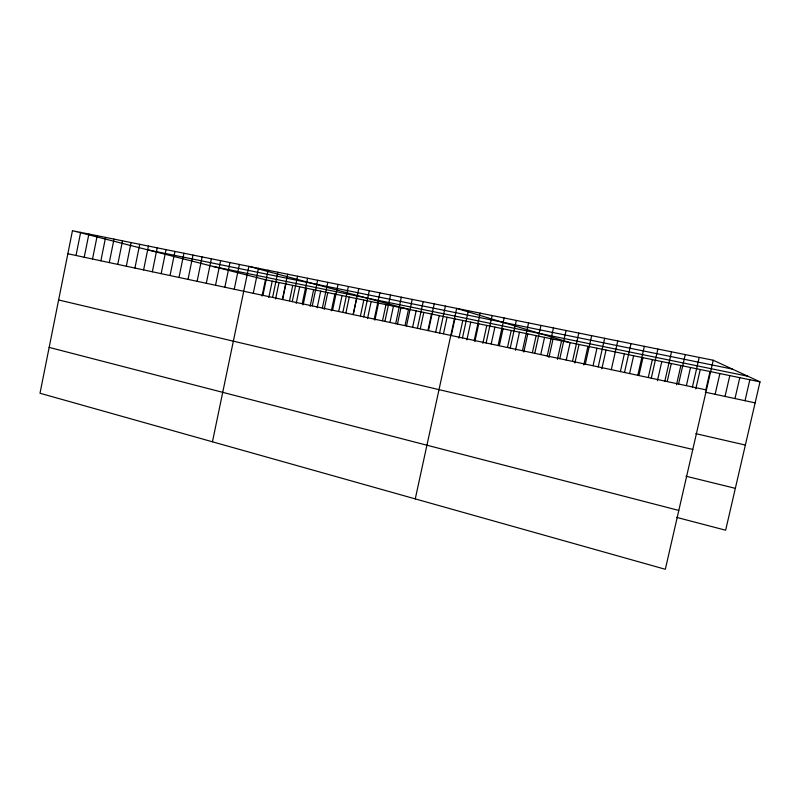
<?xml version="1.0" encoding="UTF-8"?>
<svg xmlns="http://www.w3.org/2000/svg" width="800" height="800" viewBox="0 0 800 800"><rect width="100%" height="100%" fill="white"/><g stroke="black" fill="none" stroke-linecap="round" stroke-linejoin="round"><path stroke-width="1.2" d="M72.45 230.71L40 393.25L665.32 569.29L713.24 360.25L72.45 230.71L265.46 279.75L760 381.84L725.65 530.21L676.6 517.38M76.01 255.49L80.64 232.36M84.23 257.25L88.89 234.03M92.52 259.02L97.2 235.71M100.87 260.8L105.58 237.4M109.28 262.59L114.02 239.11M117.76 264.4L122.52 240.83M126.31 266.22L131.09 242.56M134.92 268.06L139.73 244.31M143.6 269.91L148.44 246.07M152.34 271.77L157.21 247.84M161.16 273.65L166.06 249.63M170.04 275.55L174.97 251.43M179 277.46L183.95 253.25M188.02 279.38L193.01 255.08M197.12 281.32L202.14 256.92M206.29 283.28L211.34 258.78M215.53 285.25L220.61 260.66M224.85 287.24L229.96 262.55M234.25 289.24L239.39 264.46M212.45 441.8L248.89 266.38L408.54 309.29L405.05 325.47M253.27 293.3L258.47 268.31M262.06 296.05L265.46 279.75M262.9 295.35L268.13 270.27M268.81 297.49L272.22 281.15M272.6 297.42L277.87 272.24M275.6 298.94L279.03 282.55M282.39 299.51L287.69 274.22M282.67 299.23L285.87 283.97M289.54 300.69L292.75 285.39M292.26 301.62L297.59 276.22M296.2 303.34L299.67 286.81M302.21 303.74L307.58 278.24M303.14 304.83L306.63 288.25M310.13 306.32L313.64 289.7M312.24 305.88L317.64 280.28M317.16 307.82L320.68 291.15M322.36 308.04L327.8 282.33M324.23 309.33L327.76 292.61M331.34 310.85L334.89 294.08M332.57 310.21L338.04 284.4M338.75 311.18L342.06 295.56M342.86 312.41L348.36 286.49M345.94 312.71L349.27 297.05M353.18 314.26L356.53 298.55M353.24 314.62L358.78 288.59M360.47 315.81L363.82 300.06M363.71 316.85L369.28 290.72M367.53 318.58L371.16 301.57M374.26 319.1L379.88 292.86M374.9 320.16L378.55 303.1M382.54 320.67L385.98 304.63M384.91 321.38L390.56 295.02M390 322.26L393.45 306.17M395.66 323.67L401.34 297.2M397.5 323.86L400.97 307.73M406.49 325.98L412.21 299.4M412.65 327.09L416.15 310.86M417.42 328.31L423.18 301.61M420.29 328.72L423.81 312.44M427.98 330.36L431.51 314.03M428.45 330.66L434.25 303.85M435.72 332.01L439.26 315.63M439.57 333.03L445.41 306.11M443.5 333.67L447.06 317.24M415.26 498.9L456.67 308.38L570.12 342.64L566.25 359.99M451.33 335.34L454.91 318.86M458.95 338.2L462.81 320.49M462.46 337.91L468.38 310.75M466.88 339.89L470.76 322.13M474.23 340.43L480.19 313.14M474.86 341.6L478.75 323.78M482.89 343.31L486.8 325.44M486.12 342.96L492.12 315.55M491.23 343.84L494.89 327.11M498.11 345.52L504.16 317.98M499.35 345.58L503.04 328.79M507.54 347.32L511.24 330.49M510.22 348.1L516.31 320.44M515.5 350.28L519.49 332.19M522.44 350.71L528.57 322.92M523.79 352.05L527.79 333.9M532.39 352.62L536.15 335.63M534.77 353.34L540.95 325.42M540.78 354.41L544.56 337.37M547.23 355.99L553.45 327.95M548.94 357.5L553.02 339.11M557.44 359.32L561.54 340.87M559.8 358.68L566.07 330.5M572.49 361.38L578.8 333.07M574.86 363.04L579.01 344.48M583.79 364.95L587.96 346.32M585.3 364.11L591.66 335.67M593.05 365.7L596.97 348.18M598.24 366.87L604.65 338.3M601.83 368.81L606.04 350.06M611.31 369.66L617.76 340.95M620.39 371.53L624.37 353.84M624.5 372.47L631 343.63M629.62 373.5L633.63 355.75M637.82 375.31L644.37 346.33M638.92 375.49L642.95 357.68M648.29 377.48L652.34 359.61M651.27 378.18L657.87 349.06M657.45 380.69L661.79 361.56M664.85 381.08L671.51 351.82M667.21 381.52L671.3 363.53M676.5 384.76L680.88 365.51M678.57 384.01L685.28 354.6M686.4 385.61L690.53 367.5M692.43 386.96L699.19 357.41M695.81 388.89L700.25 369.5M705.85 389.76L710.03 371.52M715.12 394.3L719.89 373.56M725.02 396.42L729.81 375.6M734.99 398.55L739.8 377.67M745.02 400.7L749.86 379.74M148.4 250.01L732.41 369.1M212.93 266.41L747.9 376.25M67.85 253.75L706.43 389.95M705.29 392.19L755.13 402.87M695.79 433.66L745.36 445.05M58.62 299.98L692.79 449.45M686.04 476.22L735.34 488.35M49.15 347.4L678.81 510.43M713.24 360.25L760 381.84"/></g></svg>
